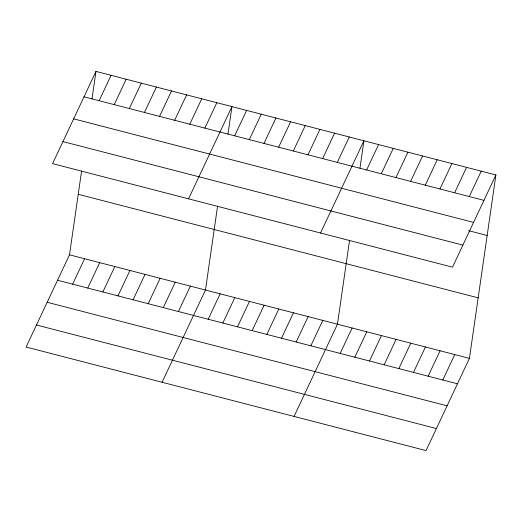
<?xml version="1.0" encoding="UTF-8"?>
<svg xmlns="http://www.w3.org/2000/svg" width="522" height="522" viewBox="0 0 522 522"><rect width="100%" height="100%" fill="white"/><g stroke="black" fill="none" stroke-linecap="round" stroke-linejoin="round"><path stroke-width="0.78" d="M495.9 174.955L452.502 267.173L52.572 163.627L95.97 71.403L495.9 174.955L469.428 358.373L426.03 450.597L26.1 347.045L69.498 254.827L81.608 170.909M92.009 98.847L95.97 71.403M217.583 206.118L205.472 290.03L162.074 382.254M227.983 134.05L231.944 106.612L188.546 198.83M349.564 240.29L337.453 324.201L294.056 416.425M359.965 168.221L363.925 140.783L320.528 233.001M99.121 100.726L111.075 75.318M114.227 104.635L126.187 79.227M129.339 108.55L141.292 83.142M144.444 112.458L156.404 87.05M72.649 284.144L84.603 258.736M159.556 116.373L171.51 90.965M87.755 288.059L99.715 262.651M174.661 120.282L186.622 94.873M102.867 291.968L114.82 266.559M189.773 124.197L201.727 98.788M117.972 295.883L129.932 270.474M204.878 128.105L216.839 102.697M133.084 299.791L145.038 274.383M148.189 303.706L160.15 278.298M234.652 135.818L246.606 110.41M163.301 307.615L175.255 282.206M249.32 139.609L261.274 114.207M178.407 311.53L190.367 286.121M263.982 143.406L275.936 117.998M278.644 147.204L290.604 121.796M208.18 319.236L220.14 293.827M293.312 151.002L305.266 125.593M222.848 323.033L234.802 297.625M307.973 154.799L319.927 129.391M237.51 326.831L249.464 301.422M322.635 158.597L334.595 133.188M252.172 330.628L264.132 305.22M337.303 162.394L349.257 136.986M266.84 334.426L278.794 309.017M281.502 338.223L293.455 312.815M366.633 169.983L378.587 144.581M296.17 342.014L308.124 316.613M381.295 173.78L393.249 148.372M310.831 345.812L322.785 320.404M395.957 177.578L407.917 152.17M410.625 181.375L422.579 155.967M340.161 353.407L352.115 327.999M425.286 185.173L437.24 159.765M354.823 357.205L366.777 331.796M439.955 188.971L451.908 163.562M369.491 361.002L381.445 335.594M454.616 192.768L466.57 167.36M384.153 364.8L396.107 339.391M469.278 196.559L481.238 171.157M398.815 368.597L410.775 343.189M413.483 372.388L425.437 346.986M428.144 376.186L440.098 350.777M442.806 379.983L454.766 354.575M84.009 96.811L483.946 200.357M73.635 118.859L473.571 222.405M468.639 230.685L487.163 235.481M62.947 141.579L462.877 245.125M78.235 194.295L478.165 297.847M69.498 254.827L469.428 358.373M57.537 280.236L457.474 383.781M47.163 302.284L447.1 405.829M36.475 324.997L436.405 428.549"/></g></svg>
